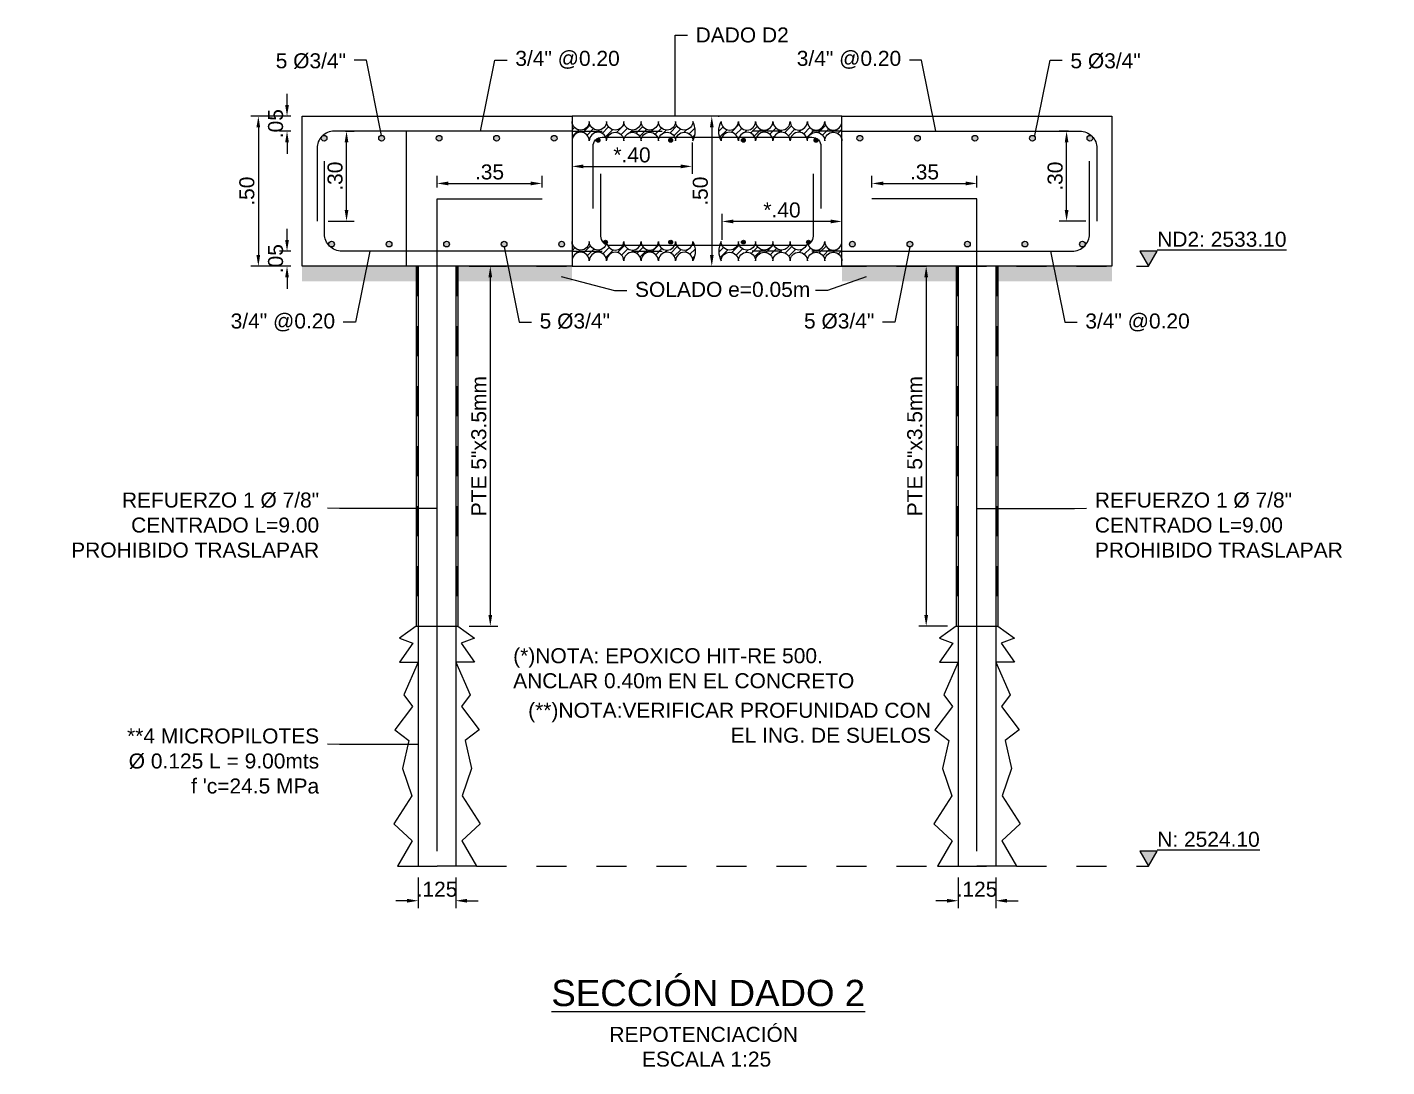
# Model space of a CAD drawing. Header units: millimetres. Extents: x 569 to 667, y -103 to 12.
# Drawn here: x 613.279 to 617.811, y -97.998 to -94.533 of the extents above; entities that cross this region are included whole.
import ezdxf
from ezdxf.enums import TextEntityAlignment as Align

# ---------------------------------------------------------------- set-up
doc = ezdxf.new("R2010")
doc.units = ezdxf.units.MM
doc.header["$LTSCALE"] = 0.0003
doc.header["$PDMODE"] = 2
doc.header["$PDSIZE"] = -3
doc.linetypes.add('HIDDEN', pattern=[9.525, 6.35, -3.175])
doc.linetypes.add('HIDDENX2', pattern=[19.05, 12.7, -6.35])
for name, color, linetype in [('EE-REFUERZO', 210, 'Continuous'), ('EE-TEXTO 1', 4, 'Continuous'), ('EE-TEXTO 2', 2, 'Continuous'), ('SIM-ACHURADO', 8, 'Continuous'), ('SIM-CONCRETO', 4, 'Continuous'), ('SIM-COTAS', 1, 'Continuous'), ('SIM-HATCH', 8, 'Continuous'), ('SIM-OCULTAS', 8, 'HIDDEN'), ('SIM-OCULTOS', 8, 'HIDDENX2'), ('SIM-PILAS', 4, 'Continuous'), ('SIM-REFUERZO', 6, 'Continuous')]:
    doc.layers.add(name, color=color, linetype=linetype)
doc.styles.add('ARIAL EE', font='arial.ttf')
doc.dimstyles.new('RE - STANDAR', dxfattribs={"dimtxt": 0.002, "dimasz": 0.0015, "dimexe": 0.001, "dimexo": 0.0015, "dimgap": 0.0005, "dimtad": 1, "dimzin": 4, "dimdsep": 46, "dimtxsty": 'ARIAL EE', "dimcen": 0, "dimclrd": 1, "dimclre": 1, "dimclrt": 2, "dimadec": 0, "dimazin": 0, "dimtfac": 1, "dimtix": 1, "dimtofl": 0, "dimtmove": 1, "dimatfit": 2, "dimfxl": 0.0015, "dimtolj": 1, "dimtzin": 4, "dimlwd": -1, "dimlwe": -1, "dimarcsym": 2})
pattern_1 = [(45, (-30.308127, 7.193685), (-0.01122532015, 0.01122532015), [])]
pattern_2 = [(45, (-30.308127, 7.553685), (-0.01122532015, 0.01122532015), [])]

# ---------------------------------------------------------------- blocks, each defined once
blk = doc.blocks.new('D 2')
at = {"layer": 'SIM-HATCH', "transparency": 33554687}
h = blk.add_hatch(color=256, dxfattribs=at)
h.dxf.hatch_style = 1
edge = h.paths.add_edge_path()
edge.add_arc((615.1818, -96.0855), 0.00635, 0, 360)
h = blk.add_hatch(color=256, dxfattribs=at)
h.dxf.hatch_style = 1
edge = h.paths.add_edge_path()
edge.add_arc((615.424, -96.0855), 0.00635, 180, 540, ccw=False)
h = blk.add_hatch(color=256, dxfattribs=at)
h.dxf.hatch_style = 1
edge = h.paths.add_edge_path()
edge.add_arc((615.6665, -96.0855), 0.00635, 180, 540, ccw=False)
h = blk.add_hatch(color=256, dxfattribs=at)
h.dxf.hatch_style = 1
edge = h.paths.add_edge_path()
edge.add_arc((615.9084, -96.0855), 0.00635, 180, 540, ccw=False)
h = blk.add_hatch(color=256, dxfattribs=at)
h.dxf.hatch_style = 1
edge = h.paths.add_edge_path()
edge.add_arc((615.2068, -96.4248), 0.00635, 0, 360, ccw=False)
h = blk.add_hatch(color=256, dxfattribs=at)
h.dxf.hatch_style = 1
edge = h.paths.add_edge_path()
edge.add_arc((615.424, -96.4248), 0.00635, -180, 180)
h = blk.add_hatch(color=256, dxfattribs=at)
h.dxf.hatch_style = 1
edge = h.paths.add_edge_path()
edge.add_arc((615.6665, -96.4248), 0.00635, -180, 180)
h = blk.add_hatch(color=256, dxfattribs=at)
h.dxf.hatch_style = 1
edge = h.paths.add_edge_path()
edge.add_arc((615.8834, -96.4248), 0.00635, -180, 180)
at = {"layer": 'SIM-CONCRETO', "transparency": 33554687}
blk.add_lwpolyline([(615.0951, -96.5051), (615.9951, -96.5051), (615.9951, -96.0051), (615.0951, -96.0051)], close=True, dxfattribs=at)
at = {"layer": 'SIM-HATCH', "transparency": 33554687}
for points in [[(615.1651, -96.3128), (615.1651, -96.1051, -0.414214), (615.1951, -96.0751), (615.8951, -96.0751, -0.414214), (615.9251, -96.1051), (615.9251, -96.3128)], [(615.1901, -96.1975), (615.1901, -96.4051, 0.414214), (615.2201, -96.4351), (615.8701, -96.4351, 0.414214), (615.9001, -96.4051), (615.9001, -96.1975)]]:
    blk.add_lwpolyline(points, format="xyb", dxfattribs=at)
for centre in [(615.1818, -96.0855), (615.424, -96.0855), (615.6665, -96.0855), (615.9084, -96.0855), (615.2068, -96.4248), (615.424, -96.4248), (615.6665, -96.4248), (615.8834, -96.4248)]:
    blk.add_circle(centre, 0.00635, dxfattribs=at)
blk = doc.blocks.new('*D178')
at = {"layer": 'DEFPOINTS', "color": 0, "transparency": 16777216}
for p in [(614.7146, -95.3291), (614.7146, -96.5291), (614.8227, -96.5291)]:
    blk.add_point(p, dxfattribs=at)
at = {"layer": 'SIM-COTAS', "color": 1, "transparency": 16777216}
for p, q in [((614.7521, -95.3291), (614.8477, -95.3291)), ((614.8227, -95.3666), (614.8227, -96.4916)), ((614.7521, -96.5291), (614.8477, -96.5291))]:
    blk.add_line(p, q, dxfattribs=at)
for points in [[(614.8165, -95.3666), (614.829, -95.3666), (614.8227, -95.3291)], [(614.8165, -96.4916), (614.829, -96.4916), (614.8227, -96.5291)]]:
    blk.add_solid(points, dxfattribs=at)
at = {"layer": 'SIM-COTAS', "color": 2, "transparency": 16777216, "insert": (614.7847, -95.9291), "char_height": 0.05, "attachment_point": 5, "rotation": 90, "style": 'ARIAL EE'}
blk.add_mtext('\\A1;PTE 5"x3.5mm', dxfattribs=at)
blk = doc.blocks.new('*D179')
at = {"layer": 'DEFPOINTS', "color": 0, "transparency": 16777216}
for p in [(614.5826, -97.3291), (614.7076, -97.3291), (614.7076, -97.4441)]:
    blk.add_point(p, dxfattribs=at)
at = {"layer": 'SIM-COTAS', "color": 1, "transparency": 16777216}
for p, q in [((614.5826, -97.3666), (614.5826, -97.4691)), ((614.7076, -97.3666), (614.7076, -97.4691)), ((614.5451, -97.4441), (614.5076, -97.4441)), ((614.7451, -97.4441), (614.7826, -97.4441))]:
    blk.add_line(p, q, dxfattribs=at)
for points in [[(614.5451, -97.4379), (614.5451, -97.4504), (614.5826, -97.4441)], [(614.7451, -97.4379), (614.7451, -97.4504), (614.7076, -97.4441)]]:
    blk.add_solid(points, dxfattribs=at)
at = {"layer": 'SIM-COTAS', "color": 2, "transparency": 16777216, "insert": (614.6451, -97.4061), "char_height": 0.05, "attachment_point": 5, "style": 'ARIAL EE'}
blk.add_mtext('\\A1;.125', dxfattribs=at)
blk = doc.blocks.new('*D177')
at = {"layer": 'DEFPOINTS', "color": 0, "transparency": 16777216}
for p in [(616.3826, -97.3291), (616.5076, -97.3291), (616.5076, -97.4441)]:
    blk.add_point(p, dxfattribs=at)
at = {"layer": 'SIM-COTAS', "color": 1, "transparency": 16777216}
for p, q in [((616.3826, -97.3666), (616.3826, -97.4691)), ((616.5076, -97.3666), (616.5076, -97.4691)), ((616.3451, -97.4441), (616.3076, -97.4441)), ((616.5451, -97.4441), (616.5826, -97.4441))]:
    blk.add_line(p, q, dxfattribs=at)
for points in [[(616.3451, -97.4379), (616.3451, -97.4504), (616.3826, -97.4441)], [(616.5451, -97.4379), (616.5451, -97.4504), (616.5076, -97.4441)]]:
    blk.add_solid(points, dxfattribs=at)
at = {"layer": 'SIM-COTAS', "color": 2, "transparency": 16777216, "insert": (616.4451, -97.4061), "char_height": 0.05, "attachment_point": 5, "style": 'ARIAL EE'}
blk.add_mtext('\\A1;.125', dxfattribs=at)
blk = doc.blocks.new('NIVEL')
blk.add_hatch(color=256).paths.add_polyline_path([(0, 0), (1.15, 2), (-1.15, 2)])
blk.add_lwpolyline([(1.15, 2), (-1.15, 2), (0, 0)], close=True)
at = {"layer": 'EE-TEXTO 2', "style": 'ARIAL EE'}
blk.add_attdef('NIVEL', (1.15, 2.59), '', height=2, dxfattribs=at)
blk = doc.blocks.new('*D173')
at = {"layer": 'DEFPOINTS', "color": 0, "transparency": 16777216}
for p in [(615.4951, -94.8791), (615.0951, -94.9115), (615.4951, -94.9965)]:
    blk.add_point(p, dxfattribs=at)
at = {"layer": 'SIM-COTAS', "color": 1, "transparency": 16777216}
for p, q in [((615.0951, -94.949), (615.0951, -95.0215)), ((615.4951, -94.9166), (615.4951, -95.0215)), ((615.1326, -94.9965), (615.4576, -94.9965))]:
    blk.add_line(p, q, dxfattribs=at)
for points in [[(615.1326, -94.9902), (615.1326, -95.0027), (615.0951, -94.9965)], [(615.4576, -94.9902), (615.4576, -95.0027), (615.4951, -94.9965)]]:
    blk.add_solid(points, dxfattribs=at)
at = {"layer": 'SIM-COTAS', "color": 2, "transparency": 16777216, "insert": (615.2951, -94.9585), "char_height": 0.05, "attachment_point": 5, "style": 'ARIAL EE'}
blk.add_mtext('\\A1;*.40', dxfattribs=at)
blk = doc.blocks.new('*D174')
at = {"layer": 'DEFPOINTS', "color": 0, "transparency": 16777216}
for p in [(615.5951, -95.18), (615.9951, -95.2468), (615.5951, -95.2791)]:
    blk.add_point(p, dxfattribs=at)
at = {"layer": 'SIM-COTAS', "color": 1, "transparency": 16777216}
for p, q in [((615.5951, -95.2416), (615.5951, -95.155)), ((615.9951, -95.2093), (615.9951, -95.155)), ((615.9576, -95.18), (615.6326, -95.18))]:
    blk.add_line(p, q, dxfattribs=at)
for points in [[(615.6326, -95.1737), (615.6326, -95.1862), (615.5951, -95.18)], [(615.9576, -95.1737), (615.9576, -95.1862), (615.9951, -95.18)]]:
    blk.add_solid(points, dxfattribs=at)
at = {"layer": 'SIM-COTAS', "color": 2, "transparency": 16777216, "insert": (615.7951, -95.142), "char_height": 0.05, "attachment_point": 5, "style": 'ARIAL EE'}
blk.add_mtext('\\A1;*.40', dxfattribs=at)
blk = doc.blocks.new('*D175')
at = {"layer": 'DEFPOINTS', "color": 0, "transparency": 16777216}
for p in [(614.1951, -94.8291), (614.1451, -94.8791), (614.1951, -94.8791)]:
    blk.add_point(p, dxfattribs=at)
at = {"layer": 'SIM-COTAS', "color": 1, "transparency": 16777216}
for p, q in [((614.1451, -94.7916), (614.1451, -94.7541)), ((614.1576, -94.8291), (614.1201, -94.8291)), ((614.1576, -94.8791), (614.1201, -94.8791)), ((614.1451, -94.9166), (614.1451, -94.9541))]:
    blk.add_line(p, q, dxfattribs=at)
for points in [[(614.1389, -94.7916), (614.1514, -94.7916), (614.1451, -94.8291)], [(614.1389, -94.9166), (614.1514, -94.9166), (614.1451, -94.8791)]]:
    blk.add_solid(points, dxfattribs=at)
at = {"layer": 'SIM-COTAS', "color": 2, "transparency": 16777216, "insert": (614.1071, -94.8541), "char_height": 0.05, "attachment_point": 5, "rotation": 90, "style": 'ARIAL EE'}
blk.add_mtext('\\A1;.05', dxfattribs=at)
blk = doc.blocks.new('*D176')
at = {"layer": 'DEFPOINTS', "color": 0, "transparency": 16777216}
for p in [(614.1451, -95.2791), (614.1951, -95.2791), (614.1951, -95.3291)]:
    blk.add_point(p, dxfattribs=at)
at = {"layer": 'SIM-COTAS', "color": 1, "transparency": 16777216}
for p, q in [((614.1451, -95.2416), (614.1451, -95.2041)), ((614.1576, -95.2791), (614.1201, -95.2791)), ((614.1576, -95.3291), (614.1201, -95.3291)), ((614.1451, -95.3666), (614.1451, -95.4041))]:
    blk.add_line(p, q, dxfattribs=at)
for points in [[(614.1389, -95.2416), (614.1514, -95.2416), (614.1451, -95.2791)], [(614.1389, -95.3666), (614.1514, -95.3666), (614.1451, -95.3291)]]:
    blk.add_solid(points, dxfattribs=at)
at = {"layer": 'SIM-COTAS', "color": 2, "transparency": 16777216, "insert": (614.1071, -95.3041), "char_height": 0.05, "attachment_point": 5, "rotation": 90, "style": 'ARIAL EE'}
blk.add_mtext('\\A1;.05', dxfattribs=at)
blk = doc.blocks.new('*D167')
at = {"layer": 'DEFPOINTS', "color": 0, "transparency": 16777216}
for p in [(614.1951, -94.8291), (614.0495, -95.3291), (614.1951, -95.3291)]:
    blk.add_point(p, dxfattribs=at)
at = {"layer": 'SIM-COTAS', "color": 1, "transparency": 16777216}
for p, q in [((614.1576, -94.8291), (614.0245, -94.8291)), ((614.0495, -94.8666), (614.0495, -95.2916)), ((614.1576, -95.3291), (614.0245, -95.3291))]:
    blk.add_line(p, q, dxfattribs=at)
for points in [[(614.0432, -94.8666), (614.0557, -94.8666), (614.0495, -94.8291)], [(614.0432, -95.2916), (614.0557, -95.2916), (614.0495, -95.3291)]]:
    blk.add_solid(points, dxfattribs=at)
at = {"layer": 'SIM-COTAS', "color": 2, "transparency": 16777216, "insert": (614.0114, -95.0791), "char_height": 0.05, "attachment_point": 5, "rotation": 90, "style": 'ARIAL EE'}
blk.add_mtext('\\A1;.50', dxfattribs=at)
blk = doc.blocks.new('*D168')
at = {"layer": 'DEFPOINTS', "color": 0, "transparency": 16777216}
for p in [(614.3024, -94.8791), (614.3434, -94.8791), (614.2451, -95.1791)]:
    blk.add_point(p, dxfattribs=at)
at = {"layer": 'SIM-COTAS', "color": 1, "transparency": 16777216}
for p, q in [((614.3399, -94.8791), (614.3684, -94.8791)), ((614.3434, -95.1416), (614.3434, -94.9166)), ((614.2826, -95.1791), (614.3684, -95.1791))]:
    blk.add_line(p, q, dxfattribs=at)
for points in [[(614.3372, -94.9166), (614.3497, -94.9166), (614.3434, -94.8791)], [(614.3372, -95.1416), (614.3497, -95.1416), (614.3434, -95.1791)]]:
    blk.add_solid(points, dxfattribs=at)
at = {"layer": 'SIM-COTAS', "color": 2, "transparency": 16777216, "insert": (614.3054, -95.0291), "char_height": 0.05, "attachment_point": 5, "rotation": 90, "style": 'ARIAL EE'}
blk.add_mtext('\\A1;.30', dxfattribs=at)
blk = doc.blocks.new('*D170')
at = {"layer": 'DEFPOINTS', "color": 0, "transparency": 16777216}
for p in [(616.7438, -94.8791), (616.7878, -94.8791), (616.8451, -95.1791)]:
    blk.add_point(p, dxfattribs=at)
at = {"layer": 'SIM-COTAS', "color": 1, "transparency": 16777216}
for p, q in [((616.7503, -94.8791), (616.7188, -94.8791)), ((616.7438, -95.1416), (616.7438, -94.9166)), ((616.8076, -95.1791), (616.7188, -95.1791))]:
    blk.add_line(p, q, dxfattribs=at)
for points in [[(616.7376, -94.9166), (616.7501, -94.9166), (616.7438, -94.8791)], [(616.7376, -95.1416), (616.7501, -95.1416), (616.7438, -95.1791)]]:
    blk.add_solid(points, dxfattribs=at)
at = {"layer": 'SIM-COTAS', "color": 2, "transparency": 16777216, "insert": (616.7058, -95.0291), "char_height": 0.05, "attachment_point": 5, "rotation": 90, "style": 'ARIAL EE'}
blk.add_mtext('\\A1;.30', dxfattribs=at)
blk = doc.blocks.new('*D172')
at = {"layer": 'DEFPOINTS', "color": 0, "transparency": 16777216}
for p in [(615.5451, -94.8291), (615.5451, -95.3291), (615.561, -95.3291)]:
    blk.add_point(p, dxfattribs=at)
at = {"layer": 'SIM-COTAS', "color": 1, "transparency": 16777216}
for p, q in [((615.5826, -94.8291), (615.586, -94.8291)), ((615.561, -94.8666), (615.561, -95.2916)), ((615.5826, -95.3291), (615.586, -95.3291))]:
    blk.add_line(p, q, dxfattribs=at)
for points in [[(615.5548, -94.8666), (615.5673, -94.8666), (615.561, -94.8291)], [(615.5548, -95.2916), (615.5673, -95.2916), (615.561, -95.3291)]]:
    blk.add_solid(points, dxfattribs=at)
at = {"layer": 'SIM-COTAS', "color": 2, "transparency": 16777216, "insert": (615.523, -95.0791), "char_height": 0.05, "attachment_point": 5, "rotation": 90, "style": 'ARIAL EE'}
blk.add_mtext('\\A1;.50', dxfattribs=at)
blk = doc.blocks.new('*D166')
at = {"layer": 'DEFPOINTS', "color": 0, "transparency": 16777216}
for p in [(616.3839, -95.3291), (616.2757, -96.5291), (616.3839, -96.5291)]:
    blk.add_point(p, dxfattribs=at)
at = {"layer": 'SIM-COTAS', "color": 1, "transparency": 16777216}
for p, q in [((616.3464, -95.3291), (616.2507, -95.3291)), ((616.2757, -95.3666), (616.2757, -96.4916)), ((616.3464, -96.5291), (616.2507, -96.5291))]:
    blk.add_line(p, q, dxfattribs=at)
for points in [[(616.2695, -95.3666), (616.282, -95.3666), (616.2757, -95.3291)], [(616.2695, -96.4916), (616.282, -96.4916), (616.2757, -96.5291)]]:
    blk.add_solid(points, dxfattribs=at)
at = {"layer": 'SIM-COTAS', "color": 2, "transparency": 16777216, "insert": (616.2377, -95.9291), "char_height": 0.05, "attachment_point": 5, "rotation": 90, "style": 'ARIAL EE'}
blk.add_mtext('\\A1;PTE 5"x3.5mm', dxfattribs=at)
blk = doc.blocks.new('TÍTULO')
at = {"layer": 'EE-TEXTO 1', "style": 'ARIAL EE'}
blk.add_attdef('%%UVISTAENPLANTA', text='', height=3.5, dxfattribs=at).set_placement((-0.54, 3.5), align=Align.CENTER)
at = {"layer": 'EE-TEXTO 2', "style": 'ARIAL EE'}
for tag, p in [('SUBTITULO', (-0.77, -1.27)), ('ESCALA1:100', (-0.32, -5.15))]:
    blk.add_attdef(tag, text='', height=2, dxfattribs=at).set_placement(p, align=Align.CENTER)
blk = doc.blocks.new('*D180')
at = {"layer": 'DEFPOINTS', "color": 0, "transparency": 16777216}
for p in [(614.9951, -95.0534), (614.6451, -95.1041), (614.9951, -95.1041)]:
    blk.add_point(p, dxfattribs=at)
at = {"layer": 'SIM-COTAS', "color": 1, "transparency": 16777216}
for p, q in [((614.6451, -95.0666), (614.6451, -95.0284)), ((614.9951, -95.0666), (614.9951, -95.0284)), ((614.6826, -95.0534), (614.9576, -95.0534))]:
    blk.add_line(p, q, dxfattribs=at)
for points in [[(614.6826, -95.0471), (614.6826, -95.0596), (614.6451, -95.0534)], [(614.9576, -95.0471), (614.9576, -95.0596), (614.9951, -95.0534)]]:
    blk.add_solid(points, dxfattribs=at)
at = {"layer": 'SIM-COTAS', "color": 2, "transparency": 16777216, "insert": (614.8201, -95.0153), "char_height": 0.05, "attachment_point": 5, "style": 'ARIAL EE'}
blk.add_mtext('\\A1;.35', dxfattribs=at)
blk = doc.blocks.new('*D181')
at = {"layer": 'DEFPOINTS', "color": 0, "transparency": 16777216}
for p in [(616.4451, -95.0534), (616.0951, -95.1041), (616.4451, -95.1041)]:
    blk.add_point(p, dxfattribs=at)
at = {"layer": 'SIM-COTAS', "color": 1, "transparency": 16777216}
for p, q in [((616.0951, -95.0666), (616.0951, -95.0284)), ((616.4451, -95.0666), (616.4451, -95.0284)), ((616.1326, -95.0534), (616.4076, -95.0534))]:
    blk.add_line(p, q, dxfattribs=at)
for points in [[(616.1326, -95.0471), (616.1326, -95.0596), (616.0951, -95.0534)], [(616.4076, -95.0471), (616.4076, -95.0596), (616.4451, -95.0534)]]:
    blk.add_solid(points, dxfattribs=at)
at = {"layer": 'SIM-COTAS', "color": 2, "transparency": 16777216, "insert": (616.2701, -95.0153), "char_height": 0.05, "attachment_point": 5, "style": 'ARIAL EE'}
blk.add_mtext('\\A1;.35', dxfattribs=at)

msp = doc.modelspace()

# ---------------------------------------------------------------- hatches: boundary and pattern name
at = {"layer": 'EE-REFUERZO', "transparency": 33554687}
h = msp.add_hatch(color=256, dxfattribs=at)
h.dxf.hatch_style = 1
edge = h.paths.add_edge_path()
edge.add_arc((615.0356, -94.9027), 0.00953, 0, 360)
edge = h.paths.add_edge_path()
edge.add_arc((614.8438, -94.9027), 0.00953, 0, 360)
edge = h.paths.add_edge_path()
edge.add_arc((614.6521, -94.9027), 0.00953, 0, 360)
edge = h.paths.add_edge_path()
edge.add_arc((614.4603, -94.9027), 0.00953, 0, 360)
edge = h.paths.add_edge_path()
edge.add_arc((614.2686, -94.9027), 0.00953, 0, 360)
h = msp.add_hatch(color=256, dxfattribs=at)
h.dxf.hatch_style = 1
edge = h.paths.add_edge_path()
edge.add_arc((616.0546, -94.9027), 0.00953, 180, 540, ccw=False)
edge = h.paths.add_edge_path()
edge.add_arc((616.2464, -94.9027), 0.00953, 180, 540, ccw=False)
edge = h.paths.add_edge_path()
edge.add_arc((616.4381, -94.9027), 0.00953, 180, 540, ccw=False)
edge = h.paths.add_edge_path()
edge.add_arc((616.6298, -94.9027), 0.00953, 180, 540, ccw=False)
edge = h.paths.add_edge_path()
edge.add_arc((616.8216, -94.9027), 0.00953, 180, 540, ccw=False)
h = msp.add_hatch(color=256, dxfattribs=at)
h.dxf.hatch_style = 1
edge = h.paths.add_edge_path()
edge.add_arc((615.0606, -95.2556), 0.00953, 0, 360, ccw=False)
edge = h.paths.add_edge_path()
edge.add_arc((614.8688, -95.2556), 0.00953, 0, 360, ccw=False)
edge = h.paths.add_edge_path()
edge.add_arc((614.6771, -95.2556), 0.00953, 0, 360, ccw=False)
edge = h.paths.add_edge_path()
edge.add_arc((614.4853, -95.2556), 0.00953, 0, 360, ccw=False)
edge = h.paths.add_edge_path()
edge.add_arc((614.2936, -95.2556), 0.00953, 0, 360, ccw=False)
h = msp.add_hatch(color=256, dxfattribs=at)
h.dxf.hatch_style = 1
edge = h.paths.add_edge_path()
edge.add_arc((616.0296, -95.2556), 0.00953, 180, 540)
edge = h.paths.add_edge_path()
edge.add_arc((616.2214, -95.2556), 0.00953, 180, 540)
edge = h.paths.add_edge_path()
edge.add_arc((616.4131, -95.2556), 0.00953, 180, 540)
edge = h.paths.add_edge_path()
edge.add_arc((616.6048, -95.2556), 0.00953, 180, 540)
edge = h.paths.add_edge_path()
edge.add_arc((616.7966, -95.2556), 0.00953, 180, 540)
at = {"layer": 'SIM-ACHURADO', "transparency": 33554687}
h = msp.add_hatch(dxfattribs=at)
h.set_pattern_fill('ANSI31', color=256, scale=0.005)
h.set_pattern_definition(pattern_1)
h.paths.add_polyline_path([(615.4406, -94.8468, -1), (615.383, -94.8468, -1), (615.3254, -94.8468, -1), (615.2678, -94.8468, -1), (615.2103, -94.8468, -1), (615.1527, -94.8468, -1), (615.0951, -94.8468), (615.0951, -94.9115, -1), (615.1527, -94.9115, -1), (615.2103, -94.9115, -1), (615.2678, -94.9115, -1), (615.3254, -94.9115, -1), (615.383, -94.9115, -1), (615.4406, -94.9115, -1), (615.4982, -94.9115, 0.229455), (615.4982, -94.8468, -1)])
h = msp.add_hatch(dxfattribs=at)
h.set_pattern_fill('ANSI31', color=256, scale=0.005)
h.set_pattern_definition(pattern_1)
h.paths.add_polyline_path([(615.6496, -94.8468, 1), (615.7072, -94.8468, 1), (615.7647, -94.8468, 1), (615.8223, -94.8468, 1), (615.8799, -94.8468, 1), (615.9375, -94.8468, 1), (615.9951, -94.8468), (615.9951, -94.9115, 1), (615.9375, -94.9115, 1), (615.8799, -94.9115, 1), (615.8223, -94.9115, 1), (615.7647, -94.9115, 1), (615.7072, -94.9115, 1), (615.6496, -94.9115, 1), (615.592, -94.9115, -0.229455), (615.592, -94.8468, 1)])
h = msp.add_hatch(dxfattribs=at)
h.set_pattern_fill('ANSI31', color=256, scale=0.005)
h.set_pattern_definition(pattern_2)
h.paths.add_polyline_path([(615.4406, -95.3115, 1), (615.383, -95.3115, 1), (615.3254, -95.3115, 1), (615.2678, -95.3115, 1), (615.2103, -95.3115, 1), (615.1527, -95.3115, 1), (615.0951, -95.3115), (615.0951, -95.2468, 1), (615.1527, -95.2468, 1), (615.2103, -95.2468, 1), (615.2678, -95.2468, 1), (615.3254, -95.2468, 1), (615.383, -95.2468, 1), (615.4406, -95.2468, 1), (615.4982, -95.2468, -0.229455), (615.4982, -95.3115, 1)])
h = msp.add_hatch(dxfattribs=at)
h.set_pattern_fill('ANSI31', color=256, scale=0.005)
h.set_pattern_definition(pattern_2)
h.paths.add_polyline_path([(615.6496, -95.3115, -1), (615.7072, -95.3115, -1), (615.7647, -95.3115, -1), (615.8223, -95.3115, -1), (615.8799, -95.3115, -1), (615.9375, -95.3115, -1), (615.9951, -95.3115), (615.9951, -95.2468, -1), (615.9375, -95.2468, -1), (615.8799, -95.2468, -1), (615.8223, -95.2468, -1), (615.7647, -95.2468, -1), (615.7072, -95.2468, -1), (615.6496, -95.2468, -1), (615.592, -95.2468, 0.229455), (615.592, -95.3115, -1)])
h = msp.add_hatch(dxfattribs=at)
h.set_pattern_fill('AR-SAND', color=256, scale=0.00054)
h.set_pattern_definition([(37.5, (0, 1.375982), (-0.0008640169, 0.0264283148), [0, -0.02084832, 0, -0.0233172, 0, -0.0222885]), (7.5, (0, 1.37598), (0.0242742573, 0.0387085554), [0, -0.01124712, 0, -0.01879092, 0, -0.0072009]), (327.5, (-0.01687, 1.375982), (0.042713588, 7.7608e-05), [0, -0.006858, 0, -0.0246888, 0, -0.0322326]), (317.5, (-0.01687, 1.37598), (0.0412320484, 0.0120381835), [0, -0.003429, 0, -0.01618488, 0, -0.0185166])])
h.paths.add_polyline_path([(616.5146, -95.3791), (616.8951, -95.3791), (616.8951, -95.3291), (616.5146, -95.3291)])
h.paths.add_polyline_path([(615.9951, -95.3291), (616.3756, -95.3291), (616.3756, -95.3791), (615.9951, -95.3791)])
h.paths.add_polyline_path([(615.0951, -95.3291), (614.7146, -95.3291), (614.7146, -95.3791), (615.0951, -95.3791)])
h.paths.add_polyline_path([(614.5756, -95.3791), (614.1951, -95.3791), (614.1951, -95.3291), (614.5756, -95.3291)])

# ---------------------------------------------------------------- linework, layer by layer
at = {"transparency": 33554687}
for p, q in [((614.5756, -95.3291), (614.5756, -96.5291)), ((614.7146, -95.3291), (614.7146, -96.5291)), ((616.3756, -95.3291), (616.3756, -96.5291)), ((616.5146, -95.3291), (616.5146, -96.5291)), ((614.5756, -96.5291), (614.7146, -96.5291)), ((616.3756, -96.5291), (616.5146, -96.5291))]:
    msp.add_line(p, q, dxfattribs=at)
for points in [[(614.5756, -96.5291), (614.5204, -96.569), (614.5644, -96.5851), (614.5201, -96.6492), (614.5826, -96.6492), (614.5346, -96.7573), (614.5637, -96.7972), (614.5047, -96.874), (614.5515, -96.91), (614.5298, -97.0036), (614.5608, -97.0945), (614.5008, -97.1874), (614.5625, -97.2448), (614.5138, -97.3291), (614.6451, -97.3291)], [(614.7146, -96.5291), (614.7698, -96.569), (614.7258, -96.5851), (614.7701, -96.6492), (614.7076, -96.6492), (614.7556, -96.7573), (614.7265, -96.7972), (614.7855, -96.874), (614.7387, -96.91), (614.7603, -97.0036), (614.7294, -97.0945), (614.7894, -97.1874), (614.7277, -97.2448), (614.7764, -97.3291), (614.6451, -97.3291)], [(616.3756, -96.5291), (616.3204, -96.569), (616.3644, -96.5851), (616.3201, -96.6492), (616.3826, -96.6492), (616.3346, -96.7573), (616.3637, -96.7972), (616.3047, -96.874), (616.3515, -96.91), (616.3298, -97.0036), (616.3608, -97.0945), (616.3008, -97.1874), (616.3625, -97.2448), (616.3138, -97.3291), (616.4451, -97.3291)], [(616.5146, -96.5291), (616.5698, -96.569), (616.5258, -96.5851), (616.5701, -96.6492), (616.5076, -96.6492), (616.5556, -96.7573), (616.5265, -96.7972), (616.5855, -96.874), (616.5387, -96.91), (616.5603, -97.0036), (616.5294, -97.0945), (616.5894, -97.1874), (616.5277, -97.2448), (616.5764, -97.3291), (616.4451, -97.3291)]]:
    msp.add_lwpolyline(points, dxfattribs=at)
at = {"layer": 'EE-REFUERZO', "transparency": 33554687}
for points in [[(615.0951, -94.8791), (614.3024, -94.8791, 0.414214), (614.2451, -94.9364), (614.2451, -95.1791)], [(615.9951, -94.8791), (616.7878, -94.8791, -0.414214), (616.8451, -94.9364), (616.8451, -95.1791)], [(615.0951, -95.2791), (614.3274, -95.2791, -0.414214), (614.2701, -95.2218), (614.2701, -94.9791)], [(615.9951, -95.2791), (616.7628, -95.2791, 0.414214), (616.8201, -95.2218), (616.8201, -94.9791)]]:
    msp.add_lwpolyline(points, format="xyb", dxfattribs=at)
for centre in [(614.2686, -94.9027), (614.4603, -94.9027), (614.6521, -94.9027), (614.8438, -94.9027), (615.0356, -94.9027), (616.0546, -94.9027), (616.2464, -94.9027), (616.4381, -94.9027), (616.6298, -94.9027), (616.8216, -94.9027), (614.2936, -95.2556), (614.4853, -95.2556), (614.6771, -95.2556), (614.8688, -95.2556), (615.0606, -95.2556), (616.0296, -95.2556), (616.2214, -95.2556), (616.4131, -95.2556), (616.6048, -95.2556), (616.7966, -95.2556)]:
    msp.add_circle(centre, 0.00953, dxfattribs=at)
at = {"layer": 'SIM-CONCRETO', "color": 7, "transparency": 33554687}
for points in [[(615.0951, -95.3291), (614.1951, -95.3291), (614.1951, -94.8291), (615.0951, -94.8291)], [(615.9951, -94.8291), (616.8951, -94.8291), (616.8951, -95.3291), (615.9951, -95.3291)]]:
    msp.add_lwpolyline(points, dxfattribs=at)
for points in [[(615.2103, -94.9115, -1), (615.2678, -94.9115, -1), (615.3254, -94.9115, -1), (615.383, -94.9115, -1), (615.4406, -94.9115, -1), (615.4982, -94.9115, 0.229455), (615.4982, -94.8468, -1), (615.4406, -94.8468, -1), (615.383, -94.8468, -1), (615.3254, -94.8468, -1), (615.2678, -94.8468, -1), (615.2103, -94.8468, -1), (615.1527, -94.8468, -1), (615.0951, -94.8468)], [(615.8799, -94.9115, 1), (615.8223, -94.9115, 1), (615.7647, -94.9115, 1), (615.7072, -94.9115, 1), (615.6496, -94.9115, 1), (615.592, -94.9115, -0.229455), (615.592, -94.8468, 1), (615.6496, -94.8468, 1), (615.7072, -94.8468, 1), (615.7647, -94.8468, 1), (615.8223, -94.8468, 1), (615.8799, -94.8468, 1), (615.9375, -94.8468, 1), (615.9951, -94.8468)], [(615.2103, -94.9115, 1), (615.1527, -94.9115, 1), (615.0951, -94.9115)], [(615.8799, -94.9115, -1), (615.9375, -94.9115, -1), (615.9951, -94.9115)], [(615.2103, -95.2468, 1), (615.2678, -95.2468, 1), (615.3254, -95.2468, 1), (615.383, -95.2468, 1), (615.4406, -95.2468, 1), (615.4982, -95.2468, -0.229455), (615.4982, -95.3115, 1), (615.4406, -95.3115, 1), (615.383, -95.3115, 1), (615.3254, -95.3115, 1), (615.2678, -95.3115, 1), (615.2103, -95.3115, 1), (615.1527, -95.3115, 1), (615.0951, -95.3115)], [(615.2103, -95.2468, -1), (615.1527, -95.2468, -1), (615.0951, -95.2468)], [(615.8799, -95.2468, -1), (615.8223, -95.2468, -1), (615.7647, -95.2468, -1), (615.7072, -95.2468, -1), (615.6496, -95.2468, -1), (615.592, -95.2468, 0.229455), (615.592, -95.3115, -1), (615.6496, -95.3115, -1), (615.7072, -95.3115, -1), (615.7647, -95.3115, -1), (615.8223, -95.3115, -1), (615.8799, -95.3115, -1), (615.9375, -95.3115, -1), (615.9951, -95.3115)], [(615.8799, -95.2468, 1), (615.9375, -95.2468, 1), (615.9951, -95.2468)]]:
    msp.add_lwpolyline(points, format="xyb", dxfattribs=at)
at = {"layer": 'SIM-COTAS', "transparency": 33554687}
msp.add_line((614.543, -95.3291), (614.543, -94.8791), dxfattribs=at)
at = {"layer": 'SIM-OCULTAS', "transparency": 33554687}
for p, q in [((615.0951, -94.8791), (615.4951, -94.8791)), ((615.9951, -94.8791), (615.5951, -94.8791)), ((615.0951, -95.2791), (615.4951, -95.2791)), ((615.9951, -95.2791), (615.5951, -95.2791)), ((614.7764, -95.3291), (617.0171, -95.3291)), ((614.7764, -97.3291), (617.0171, -97.3291))]:
    msp.add_line(p, q, dxfattribs=at)
at = {"layer": 'SIM-OCULTOS', "transparency": 33554687}
for p, q in [((614.5791, -95.3291), (614.5791, -96.5291)), ((614.7111, -95.3291), (614.7111, -96.5291)), ((616.3791, -95.3291), (616.3791, -96.5291)), ((616.5111, -95.3291), (616.5111, -96.5291))]:
    msp.add_line(p, q, dxfattribs=at)
at = {"layer": 'SIM-PILAS', "transparency": 33554687}
for p, q in [((614.5826, -95.3291), (614.5826, -97.3291)), ((614.7076, -95.3291), (614.7076, -97.3291)), ((616.3826, -95.3291), (616.3826, -97.3291)), ((616.5076, -95.3291), (616.5076, -97.3291))]:
    msp.add_line(p, q, dxfattribs=at)
at = {"layer": 'SIM-REFUERZO', "transparency": 33554687}
for points in [[(614.6451, -97.2791), (614.6451, -95.1041), (614.9951, -95.1041)], [(616.4451, -97.2791), (616.4451, -95.1041), (616.0951, -95.1041)]]:
    msp.add_lwpolyline(points, dxfattribs=at)

# ---------------------------------------------------------------- block references
at = {"layer": 'EE-TEXTO 1', "transparency": 33554687}
ref = msp.add_blockref('TÍTULO', (615.5628, -97.8828), dxfattribs=dict(at, xscale=0.025, yscale=0.025, zscale=0.025))
ref.add_attrib('ESCALA1:100', 'ESCALA 1:25', dxfattribs={"layer": 'EE-TEXTO 2', "height": 0.05, "style": 'ARIAL EE'}).set_placement((615.5436, -97.997), align=Align.CENTER)
ref.add_attrib('SUBTITULO', 'REPOTENCIACIÓN ', dxfattribs={"layer": 'EE-TEXTO 2', "height": 0.05, "style": 'ARIAL EE'}).set_placement((615.5436, -97.9145), align=Align.CENTER)
ref.add_attrib('%%UVISTAENPLANTA', '%%USECCIÓN DADO 2', dxfattribs={"height": 0.0875, "style": 'ARIAL EE'}).set_placement((615.5492, -97.7953), align=Align.CENTER)
at = {"layer": 'SIM-COTAS', "color": 3, "transparency": 33554687}
msp.add_blockref('D 2', (0, 1.176), dxfattribs=at)
at = {"layer": 'SIM-COTAS', "transparency": 33554687, "xscale": 0.025, "yscale": 0.025, "zscale": 0.025}
for p, values in [((617.0171, -95.3291), {'NIVEL': '%%UND2: 2533.10'}), ((617.0171, -97.3291), {'NIVEL': '%%UN: 2524.10'})]:
    msp.add_blockref('NIVEL', p, dxfattribs=at).add_auto_attribs(values)

# ---------------------------------------------------------------- texts
at = {"layer": 'SIM-COTAS', "color": 2, "transparency": 33554687, "char_height": 0.05, "style": 'ARIAL EE'}
for s, insert, width, attachment_point in [('\\A1;DADO D2', (615.5072, -94.584), 1.39251, 7), ('\\A1;5 %%C3/4"', (614.3419, -94.6714), 1.39251, 9), ('\\A1;3/4" @0.20', (614.9061, -94.6714), 1.39251, 7), ('\\A1;3/4" @0.20', (616.1924, -94.6714), 1.39251, 9), ('\\A1;5 %%C3/4"', (616.7566, -94.6714), 1.39251, 7), ('\\A1;SOLADO e=0.05m', (615.3051, -95.3815), 1.39251, 1), ('\\A1;3/4" @0.20', (614.3053, -95.4868), 1.39251, 3), ('\\A1;5 %%C3/4"', (614.9873, -95.4868), 1.39251, 1), ('\\A1;5 %%C3/4"', (616.1029, -95.4868), 1.39251, 3), ('\\A1;3/4" @0.20', (616.8062, -95.4868), 1.39251, 1), ('\\A1;REFUERZO 1 Ø 7/8" \\PCENTRADO L=9.00\\PPROHIBIDO TRASLAPAR', (614.2522, -96.0835), 1.39251, 3), ('\\A1;REFUERZO 1 Ø 7/8" \\PCENTRADO L=9.00\\PPROHIBIDO TRASLAPAR', (616.838, -96.0835), 1.39251, 1), ('\\A1;(*)NOTA: EPOXICO HIT-RE 500.\\PANCLAR 0.40m EN EL CONCRETO', (614.899, -96.7365), 1.628203, 7), ('\\A1;(**)NOTA:{\\A0;VERIFICAR PROFUNIDAD CON EL ING. DE SUELOS\\P} ', (616.2915, -96.7843), 1.39251, 3), ("\\A1;**4 MICROPILOTES\\PØ 0.125 L = 9.00mts\\Pf 'c=24.5 MPa", (614.2522, -96.87), 1.39251, 3)]:
    msp.add_mtext(s, dxfattribs=dict(at, insert=insert, width=width, attachment_point=attachment_point))

# ---------------------------------------------------------------- dimensions: what is measured, and where the dimension line sits
at = {"layer": 'SIM-COTAS', "color": 3, "transparency": 33554687}
for base, p1, p2, angle, picture, middle in [((614.1451, -94.8791), (614.1951, -94.8291), (614.1951, -94.8791), 90, '*D175', (614.1071, -94.8541)), ((614.0495, -95.3291), (614.1951, -94.8291), (614.1951, -95.3291), 90, '*D167', (614.0114, -95.0791)), ((615.561, -95.3291), (615.5451, -94.8291), (615.5451, -95.3291), 90, '*D172', (615.523, -95.0791)), ((614.3434, -94.8791), (614.2451, -95.1791), (614.3024, -94.8791), 90, '*D168', (614.3054, -95.0291)), ((616.7438, -94.8791), (616.8451, -95.1791), (616.7878, -94.8791), 90, '*D170', (616.7058, -95.0291)), ((614.1451, -95.2791), (614.1951, -95.3291), (614.1951, -95.2791), 270, '*D176', (614.1071, -95.3041))]:
    dim = msp.add_linear_dim(base=base, p1=p1, p2=p2, angle=angle, dimstyle='RE - STANDAR', dxfattribs=at)
    dim.commit()
    dim.dimension.update_dxf_attribs({"geometry": picture, "text_midpoint": middle})
for base, p1, p2, picture, middle in [((615.4951, -94.9965), (615.0951, -94.9115), (615.4951, -94.8791), '*D173', (615.2951, -94.9585)), ((615.5951, -95.18), (615.9951, -95.2468), (615.5951, -95.2791), '*D174', (615.7951, -95.142))]:
    dim = msp.add_linear_dim(base=base, p1=p1, p2=p2, text='*<>', dimstyle='RE - STANDAR', dxfattribs=at)
    dim.commit()
    dim.dimension.update_dxf_attribs({"geometry": picture, "text_midpoint": middle})
at = {"layer": 'SIM-COTAS', "transparency": 33554687}
for base, p1, p2, picture, middle in [((614.9951, -95.0534), (614.6451, -95.1041), (614.9951, -95.1041), '*D180', (614.8201, -95.0153)), ((616.4451, -95.0534), (616.0951, -95.1041), (616.4451, -95.1041), '*D181', (616.2701, -95.0153))]:
    dim = msp.add_linear_dim(base=base, p1=p1, p2=p2, dimstyle='RE - STANDAR', dxfattribs=at)
    dim.commit()
    dim.dimension.update_dxf_attribs({"geometry": picture, "text_midpoint": middle})
for base, p1, p2, picture, middle in [((614.8227, -96.5291), (614.7146, -95.3291), (614.7146, -96.5291), '*D178', (614.7847, -95.9291)), ((616.2757, -96.5291), (616.3839, -95.3291), (616.3839, -96.5291), '*D166', (616.2377, -95.9291))]:
    dim = msp.add_linear_dim(base=base, p1=p1, p2=p2, angle=90, text='PTE 5"x3.5mm', dimstyle='RE - STANDAR', dxfattribs=at)
    dim.commit()
    dim.dimension.update_dxf_attribs({"geometry": picture, "text_midpoint": middle})
for base, p1, p2, picture, middle in [((614.7076, -97.4441), (614.5826, -97.3291), (614.7076, -97.3291), '*D179', (614.6451, -97.4061)), ((616.5076, -97.4441), (616.3826, -97.3291), (616.5076, -97.3291), '*D177', (616.4451, -97.4061))]:
    dim = msp.add_linear_dim(base=base, p1=p1, p2=p2, dimstyle='RE - STANDAR', override={"dimdec": 3}, dxfattribs=at)
    dim.commit()
    dim.dimension.update_dxf_attribs({"geometry": picture, "text_midpoint": middle})

# ---------------------------------------------------------------- leaders
at = {"layer": 'SIM-COTAS', "transparency": 33554687, "annotation_type": 0, "has_hookline": 1, "hookline_direction": 1, "horizontal_direction": (-1, 0, 0)}
for points in [[(615.4392, -94.8291), (615.4392, -94.5591), (615.4799, -94.5594)], [(614.7905, -94.8791), (614.8381, -94.6425), (614.8788, -94.6428)], [(616.6381, -94.8931), (616.6886, -94.6425), (616.7293, -94.6428)], [(614.8688, -95.2651), (614.9193, -95.5158), (614.96, -95.5154)], [(616.6906, -95.2791), (616.7383, -95.5158), (616.779, -95.5154)], [(615.0588, -95.3633), (615.2372, -95.4105), (615.2779, -95.4101)], [(616.4451, -96.1365), (616.77, -96.1365), (616.8107, -96.1362)]]:
    msp.add_leader(points, dimstyle='RE - STANDAR', override={"dimscale": 0, "dimgap": 0.0005, "dimtad": 0}, dxfattribs=at)
at = {"layer": 'SIM-COTAS', "transparency": 33554687, "annotation_type": 0, "has_hookline": 1, "hookline_direction": 1}
for points in [[(614.4603, -94.8931), (614.4099, -94.6425), (614.3692, -94.6428)], [(616.308, -94.8791), (616.2603, -94.6425), (616.2196, -94.6428)], [(616.2214, -95.2651), (616.1709, -95.5158), (616.1302, -95.5154)], [(614.421, -95.2791), (614.3733, -95.5158), (614.3326, -95.5154)], [(616.0755, -95.3641), (615.9472, -95.4105), (615.9065, -95.4101)], [(614.6451, -96.1365), (614.3202, -96.1365), (614.2795, -96.1362)], [(614.5826, -96.923), (614.3202, -96.923), (614.2795, -96.9227)]]:
    msp.add_leader(points, dimstyle='RE - STANDAR', override={"dimscale": 0, "dimgap": 0.0005, "dimtad": 0}, dxfattribs=at)

doc.saveas('drawing.dxf')
